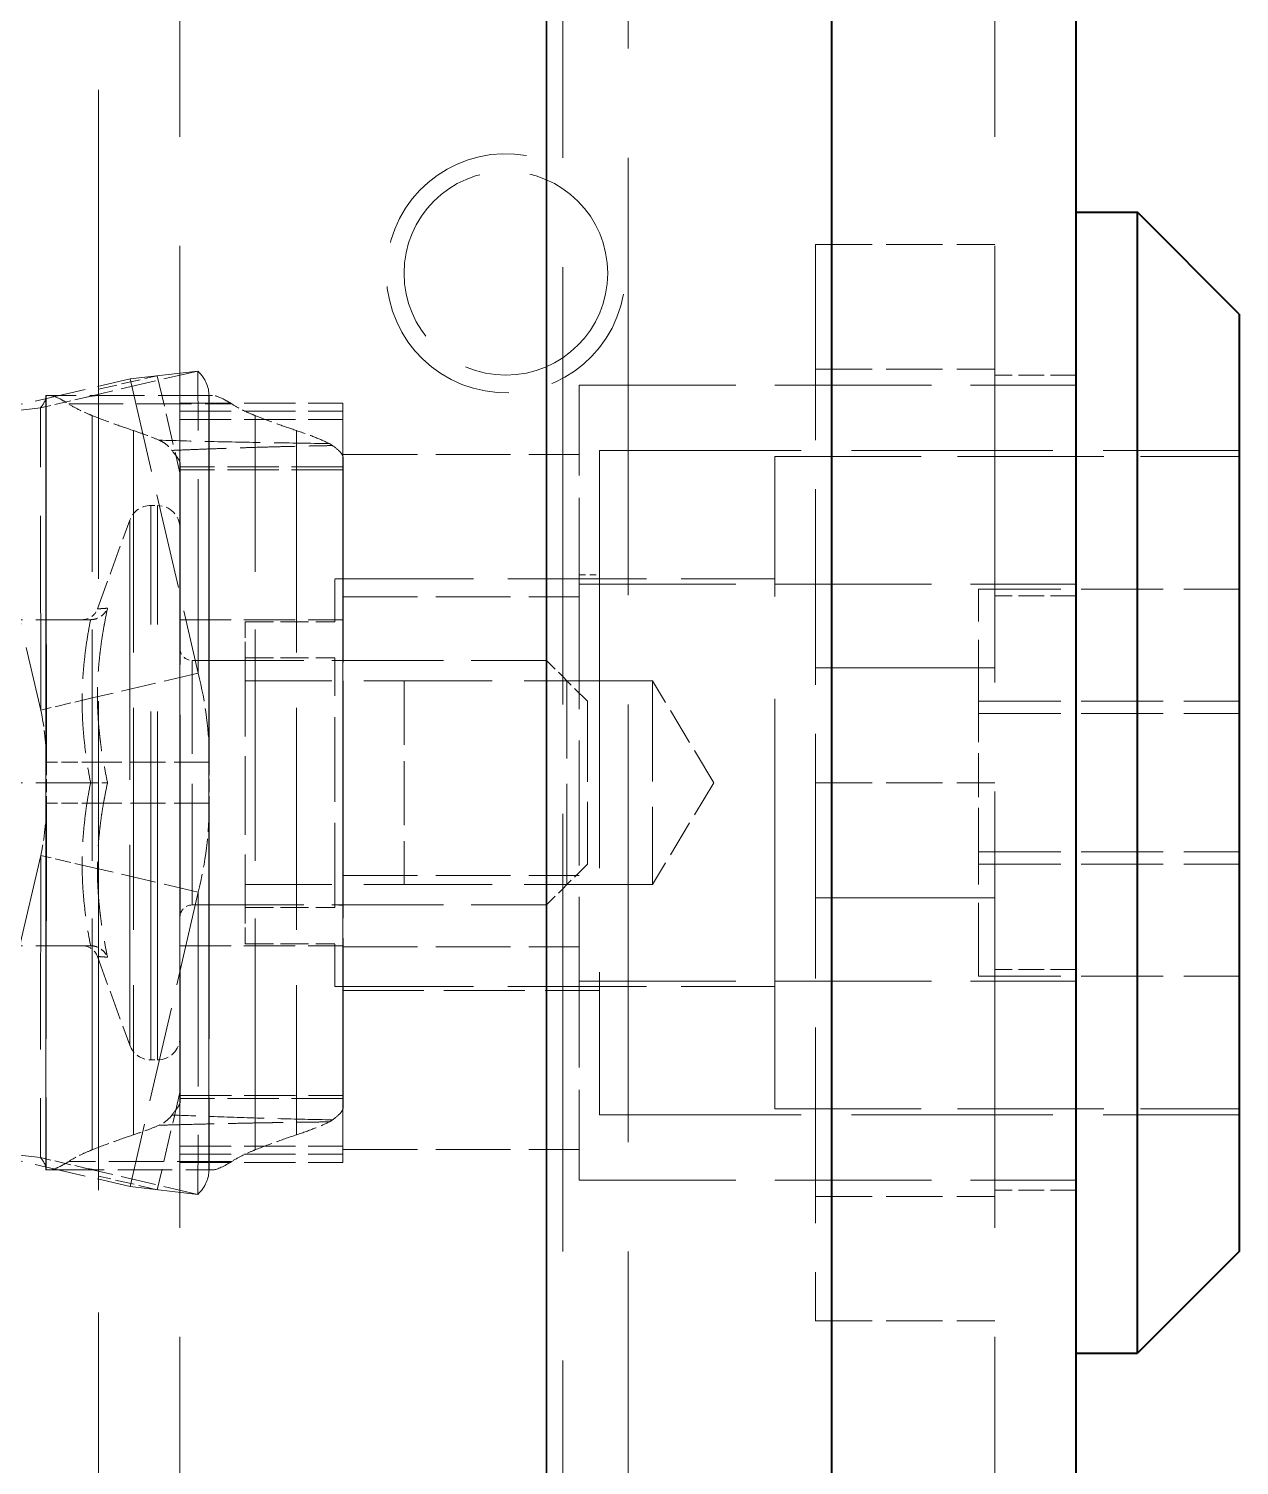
# Model space of a CAD drawing. Header units: millimetres. Extents: x 0 to 2970, y 0 to 2100.
# Drawn here: x 688.04 to 717.75, y 816.51 to 851.76 of the extents above; entities that cross this region are included whole.
import ezdxf

# ---------------------------------------------------------------- set-up
doc = ezdxf.new("R2010")
doc.units = ezdxf.units.MM
doc.header["$LTSCALE"] = 5
doc.linetypes.add('DASHED', pattern=[0.2067, 0.1654, -0.0413])
for name, color, linetype, lineweight in [('가려진 것(ISO)', 2, 'DASHED', 18), ('가려진 좁은 것(ISO)', 2, 'DASHED', 18), ('가시적인 것(ISO)', 3, 'Continuous', 40), ('가시적인 좁은 것(ISO)', 3, 'Continuous', 35)]:
    doc.layers.add(name, color=color, linetype=linetype, lineweight=lineweight)

msp = doc.modelspace()

# ---------------------------------------------------------------- linework, layer by layer
at = {"layer": '가려진 것(ISO)', "ltscale": 12.950765}
for p, q in [((691.751, 715.259), (691.751, 1411.259)), ((711.751, 715.259), (711.751, 1411.259))]:
    msp.add_line(p, q, dxfattribs=at)
at = {"layer": '가려진 것(ISO)', "ltscale": 12.981777}
for p, q in [((701.151, 741.259), (701.151, 1385.259)), ((702.751, 1385.259), (702.751, 741.259))]:
    msp.add_line(p, q, dxfattribs=at)
at = {"layer": '가려진 것(ISO)', "ltscale": 14.513788}
msp.add_line((689.751, 793.259), (689.751, 853.259), dxfattribs=at)
at = {"layer": '가려진 것(ISO)', "ltscale": 5.809225}
for p, q in [((707.351, 846.466), (707.351, 833.259)), ((707.351, 833.259), (707.351, 820.052))]:
    msp.add_line(p, q, dxfattribs=at)
at = {"layer": '가려진 것(ISO)', "ltscale": 1.676033}
for p, q in [((707.351, 846.466), (711.751, 846.466)), ((707.351, 843.409), (711.751, 843.409)), ((707.351, 833.259), (711.751, 833.259)), ((707.351, 823.109), (711.751, 823.109)), ((707.351, 820.052), (711.751, 820.052))]:
    msp.add_line(p, q, dxfattribs=at)
at = {"layer": '가려진 것(ISO)', "ltscale": 1.523657}
for p, q in [((686.663, 842.266), (690.527, 843.168)), ((691.75, 842.575), (695.75, 842.575)), ((691.749, 837.259), (695.749, 837.259)), ((691.749, 829.259), (695.749, 829.259)), ((686.663, 824.252), (690.527, 823.349)), ((691.75, 823.942), (695.75, 823.942))]:
    msp.add_line(p, q, dxfattribs=at)
at = {"layer": '가려진 것(ISO)', "ltscale": 1.03863}
for p, q in [((692.195, 843.36), (689.561, 842.745)), ((692.2, 835.944), (689.566, 835.329)), ((692.473, 833.759), (689.746, 833.759)), ((692.473, 832.759), (689.746, 832.759)), ((692.2, 830.573), (689.566, 831.189)), ((692.195, 823.157), (689.561, 823.772))]:
    msp.add_line(p, q, dxfattribs=at)
at = {"layer": '가려진 것(ISO)', "ltscale": 5.022239}
for p, q in [((692.195, 843.36), (690.527, 843.168)), ((688.331, 842.458), (686.663, 842.266)), ((688.331, 824.06), (686.663, 824.252)), ((692.195, 823.157), (690.527, 823.349))]:
    msp.add_line(p, q, dxfattribs=at)
at = {"layer": '가려진 것(ISO)', "ltscale": 2.824965}
for p, q in [((690.527, 843.168), (692.2, 835.944)), ((686.663, 842.266), (688.336, 835.042)), ((688.336, 831.476), (686.663, 824.252)), ((692.2, 830.573), (690.527, 823.349))]:
    msp.add_line(p, q, dxfattribs=at)
at = {"layer": '가려진 것(ISO)', "ltscale": 0.761779}
for p, q in [((713.751, 843.259), (711.751, 843.259)), ((713.751, 837.841), (711.751, 837.841)), ((713.751, 828.676), (711.751, 828.676)), ((713.751, 823.259), (711.751, 823.259))]:
    msp.add_line(p, q, dxfattribs=at)
at = {"layer": '가려진 것(ISO)', "ltscale": 4.64736}
for p, q in [((701.551, 843.009), (713.751, 843.009)), ((701.551, 838.132), (713.751, 838.132)), ((701.551, 828.386), (713.751, 828.386)), ((701.551, 823.509), (713.751, 823.509))]:
    msp.add_line(p, q, dxfattribs=at)
at = {"layer": '가려진 것(ISO)', "ltscale": 2.673137}
for p, q in [((701.551, 843.009), (701.551, 838.132)), ((701.551, 823.509), (701.551, 828.386))]:
    msp.add_line(p, q, dxfattribs=at)
at = {"layer": '가려진 것(ISO)', "ltscale": 0.484927}
for p, q in [((689.561, 842.745), (688.331, 842.458)), ((689.566, 835.329), (688.336, 835.042)), ((689.746, 833.759), (688.473, 833.759)), ((689.746, 832.759), (688.473, 832.759)), ((689.566, 831.189), (688.336, 831.476)), ((689.561, 823.772), (688.331, 824.06))]:
    msp.add_line(p, q, dxfattribs=at)
at = {"layer": '가려진 것(ISO)', "ltscale": 0.369809}
for p, q in [((688.552, 842.759), (688.458, 842.759)), ((688.458, 823.759), (688.552, 823.759))]:
    msp.add_line(p, q, dxfattribs=at)
at = {"layer": '가려진 것(ISO)', "ltscale": 7.237747}
for p, q in [((688.458, 823.759), (688.458, 842.759)), ((692.459, 823.759), (692.459, 842.759))]:
    msp.add_line(p, q, dxfattribs=at)
at = {"layer": '가려진 것(ISO)', "ltscale": 6.988936}
for p, q in [((688.466, 842.758), (688.473, 833.763)), ((692.466, 842.761), (692.473, 833.766)), ((688.473, 832.755), (688.466, 823.76)), ((692.473, 832.751), (692.466, 823.757))]:
    msp.add_line(p, q, dxfattribs=at)
at = {"layer": '가려진 것(ISO)', "ltscale": 1.619001}
for p, q in [((692.553, 842.759), (688.552, 842.759)), ((688.552, 823.759), (692.553, 823.759))]:
    msp.add_line(p, q, dxfattribs=at)
at = {"layer": '가려진 것(ISO)', "ltscale": 12.387025}
msp.add_line((702.051, 841.409), (702.051, 825.109), dxfattribs=at)
at = {"layer": '가려진 것(ISO)', "ltscale": 5.980648}
for p, q in [((702.051, 841.409), (717.751, 841.409)), ((702.051, 825.109), (717.751, 825.109))]:
    msp.add_line(p, q, dxfattribs=at)
at = {"layer": '가려진 것(ISO)', "ltscale": 5.971624}
msp.add_line((691.755, 841.097), (691.755, 825.421), dxfattribs=at)
at = {"layer": '가려진 것(ISO)', "ltscale": 11.660803}
msp.add_line((695.751, 841.309), (695.751, 824.259), dxfattribs=at)
at = {"layer": '가려진 것(ISO)', "ltscale": 2.209348}
for p, q in [((695.751, 841.309), (701.551, 841.309)), ((695.751, 837.821), (701.551, 837.821)), ((695.751, 830.979), (701.551, 830.979)), ((695.751, 829.235), (701.551, 829.235)), ((695.751, 824.259), (701.551, 824.259))]:
    msp.add_line(p, q, dxfattribs=at)
at = {"layer": '가려진 것(ISO)', "ltscale": 6.072567}
msp.add_line((695.756, 841.229), (695.756, 825.288), dxfattribs=at)
at = {"layer": '가려진 것(ISO)', "ltscale": 12.159042}
msp.add_line((706.351, 825.259), (706.351, 841.259), dxfattribs=at)
at = {"layer": '가려진 것(ISO)', "ltscale": 4.342608}
for p, q in [((706.351, 841.259), (717.751, 841.259)), ((706.351, 825.259), (717.751, 825.259))]:
    msp.add_line(p, q, dxfattribs=at)
at = {"layer": '가려진 것(ISO)', "ltscale": 0.062712}
for p, q in [((691.036, 840.059), (691.201, 840.059)), ((691.036, 826.459), (691.201, 826.459))]:
    msp.add_line(p, q, dxfattribs=at)
at = {"layer": '가려진 것(ISO)', "ltscale": 0.881584}
for p, q in [((689.727, 837.522), (690.519, 839.697)), ((689.727, 828.996), (690.519, 826.821))]:
    msp.add_line(p, q, dxfattribs=at)
at = {"layer": '가려진 것(ISO)', "ltscale": 1.256976}
for p, q in [((695.551, 837.209), (695.551, 838.259)), ((695.551, 828.259), (695.551, 829.309))]:
    msp.add_line(p, q, dxfattribs=at)
at = {"layer": '가려진 것(ISO)', "ltscale": 4.114045}
for p, q in [((695.551, 838.259), (706.351, 838.259)), ((695.551, 828.259), (706.351, 828.259))]:
    msp.add_line(p, q, dxfattribs=at)
at = {"layer": '가려진 것(ISO)', "ltscale": 0.19037}
msp.add_line((701.551, 838.359), (702.051, 838.359), dxfattribs=at)
at = {"layer": '가려진 것(ISO)', "ltscale": 3.712642}
msp.add_line((701.551, 838.132), (701.551, 828.386), dxfattribs=at)
at = {"layer": '가려진 것(ISO)', "ltscale": 2.179911}
for p, q in [((711.351, 834.959), (711.351, 838.009)), ((711.351, 828.509), (711.351, 831.559))]:
    msp.add_line(p, q, dxfattribs=at)
at = {"layer": '가려진 것(ISO)', "ltscale": 2.437912}
for p, q in [((711.351, 838.009), (717.751, 838.009)), ((711.351, 835.259), (717.751, 835.259)), ((711.351, 834.959), (717.751, 834.959)), ((711.351, 831.559), (717.751, 831.559)), ((711.351, 831.259), (717.751, 831.259)), ((711.351, 828.509), (717.751, 828.509))]:
    msp.add_line(p, q, dxfattribs=at)
at = {"layer": '가려진 것(ISO)', "ltscale": 1.619049}
msp.add_line((689.558, 837.259), (685.308, 837.259), dxfattribs=at)
at = {"layer": '가려진 것(ISO)', "ltscale": 3.047415}
for p, q in [((691.749, 829.259), (691.749, 837.259)), ((691.752, 837.259), (691.752, 829.259)), ((695.749, 837.259), (695.752, 837.259)), ((695.749, 829.259), (695.749, 837.259)), ((695.752, 837.259), (695.752, 829.259)), ((695.752, 829.259), (695.749, 829.259))]:
    msp.add_line(p, q, dxfattribs=at)
at = {"layer": '가려진 것(ISO)', "ltscale": 0.837967}
for p, q in [((693.351, 837.209), (695.551, 837.209)), ((693.351, 836.324), (695.551, 836.324)), ((693.351, 830.193), (695.551, 830.193)), ((693.351, 829.309), (695.551, 829.309))]:
    msp.add_line(p, q, dxfattribs=at)
at = {"layer": '가려진 것(ISO)', "ltscale": 0.477639}
for p, q in [((693.351, 837.209), (693.351, 836.324)), ((693.351, 829.309), (693.351, 830.193))]:
    msp.add_line(p, q, dxfattribs=at)
at = {"layer": '가려진 것(ISO)', "ltscale": 3.314072}
for p, q in [((692.051, 836.259), (700.751, 836.259)), ((692.051, 830.259), (700.751, 830.259))]:
    msp.add_line(p, q, dxfattribs=at)
at = {"layer": '가려진 것(ISO)', "ltscale": 2.335465}
msp.add_line((693.351, 836.324), (693.351, 830.193), dxfattribs=at)
at = {"layer": '가려진 것(ISO)', "ltscale": 2.514051}
msp.add_line((695.551, 830.193), (695.551, 836.324), dxfattribs=at)
at = {"layer": '가려진 것(ISO)', "ltscale": 0.53863}
for p, q in [((701.751, 835.259), (700.751, 836.259)), ((701.751, 831.259), (700.751, 830.259))]:
    msp.add_line(p, q, dxfattribs=at)
at = {"layer": '가려진 것(ISO)', "ltscale": 3.809293}
for p, q in [((703.351, 835.759), (693.351, 835.759)), ((703.351, 830.759), (693.351, 830.759))]:
    msp.add_line(p, q, dxfattribs=at)
at = {"layer": '가려진 것(ISO)', "ltscale": 1.904597}
for p, q in [((695.753, 835.759), (695.753, 830.759)), ((695.756, 835.759), (695.756, 830.759)), ((697.251, 835.759), (697.251, 830.759))]:
    msp.add_line(p, q, dxfattribs=at)
at = {"layer": '가려진 것(ISO)', "ltscale": 2.991791}
msp.add_line((703.351, 835.759), (703.351, 830.759), dxfattribs=at)
at = {"layer": '가려진 것(ISO)', "ltscale": 1.110941}
for q in [(703.351, 835.759), (703.351, 830.759)]:
    msp.add_line((704.853, 833.259), q, dxfattribs=at)
at = {"layer": '가려진 것(ISO)', "ltscale": 2.393412}
msp.add_line((701.751, 835.259), (701.751, 831.259), dxfattribs=at)
at = {"layer": '가려진 것(ISO)', "ltscale": 1.305045}
msp.add_line((711.351, 831.559), (711.351, 834.959), dxfattribs=at)
at = {"layer": '가려진 것(ISO)', "ltscale": 0.380839}
for p, q in [((688.473, 833.759), (688.473, 832.759)), ((692.473, 833.759), (692.473, 832.759))]:
    msp.add_line(p, q, dxfattribs=at)
at = {"layer": '가려진 것(ISO)', "ltscale": 1.619019}
msp.add_line((689.558, 833.259), (685.308, 833.259), dxfattribs=at)
at = {"layer": '가려진 것(ISO)', "ltscale": 1.619052}
msp.add_line((689.558, 829.259), (685.308, 829.259), dxfattribs=at)
at = {"layer": '가려진 것(ISO)', "ltscale": 2.399818}
msp.add_line((695.751, 828.159), (702.051, 828.159), dxfattribs=at)
at = {"layer": '가려진 것(ISO)', "ltscale": 5.983681}
msp.add_circle((699.751, 845.759), 2.5, dxfattribs=at)
at = {"layer": '가려진 것(ISO)', "ltscale": 5.265029}
msp.add_arc((699.751, 845.759), 2.933, 80, 350, dxfattribs=at)
at = {"layer": '가려진 것(ISO)', "ltscale": 0.255873}
for centre, start, end in [((691.036, 839.509), 90, 160), ((691.036, 827.009), 200, 270)]:
    msp.add_arc(centre, 0.55, start, end, dxfattribs=at)
at = {"layer": '가려진 것(ISO)', "ltscale": 0.329008}
for centre, start, end in [((691.201, 839.509), 0, 90), ((691.201, 827.009), 270, 0)]:
    msp.add_arc(centre, 0.55, start, end, dxfattribs=at)
at = {"layer": '가려진 것(ISO)', "ltscale": 0.186062}
for centre, start, end in [((689.351, 837.659), 270, 340), ((689.351, 828.859), 20, 90)]:
    msp.add_arc(centre, 0.4, start, end, dxfattribs=at)
at = {"layer": '가려진 것(ISO)', "ltscale": 0.179413}
for centre, start, end in [((692.051, 836.559), 180, 270), ((692.051, 829.959), 90, 180)]:
    msp.add_arc(centre, 0.3, start, end, dxfattribs=at)
at = {"layer": '가려진 것(ISO)', "ltscale": 1.314632}
for centre, major_axis, start_param, end_param in [((691.75, 837.575), (0, 5), 5.879393, 6.569651), ((695.75, 837.575), (0, 5), 5.879393, 6.569651), ((691.75, 828.942), (0, -5), 5.99672, 6.686978), ((695.75, 828.942), (0, -5), 5.99672, 6.686978)]:
    msp.add_ellipse(centre, major_axis=major_axis, ratio=0.000425, start_param=start_param, end_param=end_param, dxfattribs=at)
at = {"layer": '가려진 것(ISO)', "ltscale": 11.805653}
for centre, major_axis, start_param, end_param in [((691.751, 833.259), (0, -9.5), 3.428058, 5.99672), ((695.751, 833.259), (0, 9.5), 0.286466, 2.855127)]:
    msp.add_ellipse(centre, major_axis=major_axis, ratio=0.000425, start_param=start_param, end_param=end_param, dxfattribs=at)
at = {"layer": '가려진 것(ISO)', "ltscale": 1.892658}
for centre, major_axis, start_param, end_param in [((691.754, 855.967), (0, -15), 5.879393, 6.210637), ((695.754, 855.967), (0, -15), 5.879393, 6.210637), ((691.754, 810.551), (0, 15), 0.072548, 0.403792), ((695.754, 810.551), (0, 15), 0.072548, 0.403792)]:
    msp.add_ellipse(centre, major_axis=major_axis, ratio=0.000425, start_param=start_param, end_param=end_param, dxfattribs=at)
at = {"layer": '가려진 것(ISO)', "ltscale": 1.228978}
for points in [[(692.466, 842.759), (692.466, 842.966), (692.375, 843.174), (692.195, 843.36)], [(692.466, 823.759), (692.466, 823.551), (692.375, 823.344), (692.195, 823.157)]]:
    msp.add_open_spline(points, degree=3, dxfattribs=at)
at = {"layer": '가려진 것(ISO)', "ltscale": 1.016379}
for points in [[(688.466, 842.759), (688.466, 842.662), (688.421, 842.565), (688.331, 842.458)], [(688.466, 823.759), (688.466, 823.856), (688.421, 823.953), (688.331, 824.06)]]:
    msp.add_open_spline(points, degree=3, dxfattribs=at)
at = {"layer": '가려진 것(ISO)', "ltscale": 0.550541}
for points, knots in [([(688.552, 842.759), (688.616, 842.757), (688.711, 842.727), (688.891, 842.633), (688.954, 842.595), (689.022, 842.553)], [-3.8491061, -3.8491061, -3.8491061, -3.8491061, -3.7550602, -3.7550602, -3.711436, -3.711436, -3.711436, -3.711436]), ([(689.022, 823.965), (688.954, 823.922), (688.891, 823.885), (688.711, 823.791), (688.616, 823.76), (688.552, 823.759)], [-2.3923171, -2.3923171, -2.3923171, -2.3923171, -2.3486929, -2.3486929, -2.2546469, -2.2546469, -2.2546469, -2.2546469])]:
    msp.add_open_spline(points, degree=3, knots=knots, dxfattribs=at)
at = {"layer": '가려진 것(ISO)', "ltscale": 0.414511}
for points, knots in [([(689.022, 842.553), (689.105, 842.5), (689.196, 842.449), (689.293, 842.401), (689.37, 842.363), (689.452, 842.327), (689.537, 842.292), (689.558, 842.283), (689.579, 842.275), (689.6, 842.266)], [0, 0, 0, 0, 0.5, 0.5, 0.5, 0.901094, 0.901094, 0.901094, 1, 1, 1, 1]), ([(689.6, 824.251), (689.579, 824.243), (689.558, 824.235), (689.537, 824.226), (689.452, 824.191), (689.37, 824.154), (689.292, 824.116), (689.196, 824.068), (689.105, 824.018), (689.022, 823.965)], [0, 0, 0, 0, 0.09883, 0.09883, 0.09883, 0.5, 0.5, 0.5, 1, 1, 1, 1])]:
    msp.add_open_spline(points, degree=3, knots=knots, dxfattribs=at)
at = {"layer": '가려진 것(ISO)', "ltscale": 1.072562}
for points, knots in [([(689.739, 842.759), (689.739, 842.759), (689.739, 842.759), (689.739, 842.759), (689.616, 842.758), (689.388, 842.705)], [0, 0, 0, 0, 0.0012374, 0.0012374, 0.2808237, 0.2808237, 0.2808237, 0.2808237]), ([(689.388, 823.813), (689.616, 823.76), (689.69, 823.759), (689.739, 823.759), (689.739, 823.759), (689.739, 823.759)], [0, 0, 0, 0, 0.2795864, 0.2795864, 0.2808237, 0.2808237, 0.2808237, 0.2808237])]:
    msp.add_open_spline(points, degree=3, knots=knots, dxfattribs=at)
at = {"layer": '가려진 것(ISO)', "ltscale": 0.550558}
msp.add_open_spline([(693.023, 842.553), (692.955, 842.595), (692.892, 842.633), (692.711, 842.727), (692.617, 842.757), (692.553, 842.759)], degree=3, knots=[3.7114921, 3.7114921, 3.7114921, 3.7114921, 3.7551182, 3.7551182, 3.8491666, 3.8491666, 3.8491666, 3.8491666], dxfattribs=at)
at = {"layer": '가려진 것(ISO)', "ltscale": 0.414449}
for points, knots in [([(693.601, 842.266), (693.58, 842.274), (693.559, 842.283), (693.538, 842.291), (693.453, 842.326), (693.371, 842.363), (693.293, 842.402), (693.196, 842.449), (693.106, 842.5), (693.023, 842.553)], [0, 0, 0, 0, 0.097491, 0.097491, 0.097491, 0.5, 0.5, 0.5, 1, 1, 1, 1]), ([(693.023, 823.965), (693.106, 824.018), (693.196, 824.068), (693.293, 824.116), (693.371, 824.155), (693.453, 824.191), (693.538, 824.226), (693.559, 824.235), (693.58, 824.243), (693.601, 824.251)], [0, 0, 0, 0, 0.5, 0.5, 0.5, 0.902506, 0.902506, 0.902506, 1, 1, 1, 1])]:
    msp.add_open_spline(points, degree=3, knots=knots, dxfattribs=at)
at = {"layer": '가려진 것(ISO)', "ltscale": 0.622728}
for points, knots in [([(690.613, 841.898), (690.444, 841.955), (690.274, 842.013), (689.937, 842.136), (689.768, 842.2), (689.6, 842.266)], [-0.1634886, -0.1634886, -0.1634886, -0.1634886, -0.0817448, -0.0817448, -0.000001, -0.000001, -0.000001, -0.000001]), ([(694.614, 841.898), (694.444, 841.955), (694.275, 842.013), (693.937, 842.136), (693.769, 842.2), (693.601, 842.266)], [-0.1634883, -0.1634883, -0.1634883, -0.1634883, -0.0817446, -0.0817446, -0.000001, -0.000001, -0.000001, -0.000001]), ([(690.613, 824.619), (690.444, 824.563), (690.274, 824.504), (689.937, 824.382), (689.768, 824.318), (689.6, 824.251)], [-0.1634886, -0.1634886, -0.1634886, -0.1634886, -0.0817448, -0.0817448, -0.000001, -0.000001, -0.000001, -0.000001]), ([(694.614, 824.619), (694.444, 824.563), (694.275, 824.504), (693.937, 824.382), (693.769, 824.318), (693.601, 824.251)], [-0.1634883, -0.1634883, -0.1634883, -0.1634883, -0.0817446, -0.0817446, -0.000001, -0.000001, -0.000001, -0.000001])]:
    msp.add_open_spline(points, degree=3, knots=knots, dxfattribs=at)
at = {"layer": '가려진 것(ISO)', "ltscale": 0.44815}
msp.add_open_spline([(690.613, 841.898), (690.732, 841.859), (690.844, 841.819), (690.949, 841.78), (691.053, 841.741), (691.15, 841.702), (691.238, 841.664)], degree=3, knots=[0, 0, 0, 0, 0.5, 0.5, 0.5, 1, 1, 1, 1], dxfattribs=at)
at = {"layer": '가려진 것(ISO)', "ltscale": 0.619866}
for points, knots in [([(695.417, 841.581), (695.319, 841.63), (695.201, 841.682), (694.931, 841.789), (694.781, 841.843), (694.614, 841.898)], [0.000001, 0.000001, 0.000001, 0.000001, 0.0824526, 0.0824526, 0.1628228, 0.1628228, 0.1628228, 0.1628228]), ([(694.614, 824.619), (694.781, 824.675), (694.931, 824.729), (695.201, 824.836), (695.319, 824.887), (695.417, 824.937)], [-0.1628228, -0.1628228, -0.1628228, -0.1628228, -0.0824639, -0.0824639, -0.000001, -0.000001, -0.000001, -0.000001])]:
    msp.add_open_spline(points, degree=3, knots=knots, dxfattribs=at)
at = {"layer": '가려진 것(ISO)', "ltscale": 0.348369}
for points in [[(691.238, 841.664), (691.304, 841.635), (691.364, 841.6), (691.417, 841.558), (691.47, 841.517), (691.516, 841.468), (691.556, 841.412)], [(691.556, 825.105), (691.516, 825.05), (691.47, 825.001), (691.417, 824.959), (691.364, 824.918), (691.304, 824.882), (691.238, 824.854)]]:
    msp.add_open_spline(points, degree=3, knots=[0, 0, 0, 0, 0.5, 0.5, 0.5, 1, 1, 1, 1], dxfattribs=at)
at = {"layer": '가려진 것(ISO)', "ltscale": 0.554343}
for points, knots in [([(691.556, 841.412), (691.609, 841.339), (691.659, 841.279), (691.735, 841.174), (691.755, 841.132), (691.755, 841.097)], [-0.1525717, -0.1525717, -0.1525717, -0.1525717, -0.0785768, -0.0785768, -0.000001, -0.000001, -0.000001, -0.000001]), ([(691.755, 825.421), (691.755, 825.386), (691.735, 825.345), (691.661, 825.24), (691.61, 825.18), (691.556, 825.105)], [0.000001, 0.000001, 0.000001, 0.000001, 0.0776517, 0.0776517, 0.1527465, 0.1527465, 0.1527465, 0.1527465])]:
    msp.add_open_spline(points, degree=3, knots=knots, dxfattribs=at)
at = {"layer": '가려진 것(ISO)', "ltscale": 0.093699}
for points, knots in [([(695.499, 841.531), (695.486, 841.54), (695.473, 841.549), (695.446, 841.566), (695.432, 841.574), (695.417, 841.581)], [0.000001, 0.000001, 0.000001, 0.000001, 0.01231331, 0.01231331, 0.02462565, 0.02462565, 0.02462565, 0.02462565]), ([(695.417, 824.937), (695.432, 824.944), (695.446, 824.952), (695.473, 824.969), (695.486, 824.977), (695.499, 824.987)], [0.000001, 0.000001, 0.000001, 0.000001, 0.01231333, 0.01231333, 0.02462564, 0.02462564, 0.02462564, 0.02462564])]:
    msp.add_open_spline(points, degree=3, knots=knots, dxfattribs=at)
at = {"layer": '가려진 것(ISO)', "ltscale": 0.624723}
for points, knots in [([(695.756, 841.229), (695.756, 841.269), (695.734, 841.314), (695.648, 841.414), (695.583, 841.469), (695.499, 841.531)], [0.0000886, 0.0000886, 0.0000886, 0.0000886, 0.0820562, 0.0820562, 0.1642332, 0.1642332, 0.1642332, 0.1642332]), ([(695.499, 824.987), (695.583, 825.049), (695.648, 825.104), (695.734, 825.204), (695.756, 825.248), (695.756, 825.288)], [-0.1642332, -0.1642332, -0.1642332, -0.1642332, -0.0820917, -0.0820917, -0.0000886, -0.0000886, -0.0000886, -0.0000886])]:
    msp.add_open_spline(points, degree=3, knots=knots, dxfattribs=at)
at = {"layer": '가려진 것(ISO)', "ltscale": 1.724178}
for points in [[(691.753, 841.006), (691.753, 840.959), (691.754, 840.939), (691.754, 840.935), (691.754, 840.931), (691.754, 840.945), (691.755, 840.99), (691.755, 841.016), (691.755, 841.052), (691.755, 841.097)], [(691.753, 825.511), (691.753, 825.558), (691.754, 825.579), (691.754, 825.583), (691.754, 825.586), (691.754, 825.573), (691.755, 825.528), (691.755, 825.502), (691.755, 825.465), (691.755, 825.421)]]:
    msp.add_open_spline(points, degree=3, knots=[0, 0, 0, 0, 0.38902, 0.38902, 0.38902, 0.778039, 0.778039, 0.778039, 1, 1, 1, 1], dxfattribs=at)
at = {"layer": '가려진 것(ISO)', "ltscale": 2.274306}
for points in [[(695.753, 841.006), (695.754, 840.934), (695.754, 840.917), (695.755, 840.991), (695.755, 841.083), (695.756, 841.229)], [(695.753, 825.511), (695.754, 825.583), (695.754, 825.601), (695.755, 825.526), (695.755, 825.435), (695.756, 825.288)]]:
    msp.add_open_spline(points, degree=3, knots=[-0.5972877, -0.5972877, -0.5972877, -0.5972877, -0.2986556, -0.2986556, -0.0000886, -0.0000886, -0.0000886, -0.0000886], dxfattribs=at)
at = {"layer": '가려진 것(ISO)', "ltscale": 1.524581}
for points in [[(695.754, 840.935), (694.42, 840.935), (693.087, 840.935), (691.754, 840.934)], [(691.754, 825.583), (693.087, 825.583), (694.42, 825.583), (695.754, 825.583)]]:
    msp.add_open_spline(points, degree=3, dxfattribs=at)
at = {"layer": '가려진 것(ISO)', "ltscale": 0.214018}
msp.add_open_spline([(689.558, 837.259), (689.599, 837.259), (689.639, 837.265), (689.72, 837.288), (689.759, 837.306), (689.837, 837.355), (689.873, 837.387), (689.933, 837.458), (689.957, 837.497), (689.974, 837.539), (689.975, 837.539), (689.975, 837.54)], degree=3, knots=[0.00000725, 0.00000725, 0.00000725, 0.00000725, 0.01218299, 0.01218299, 0.02554104, 0.02554104, 0.04085924, 0.04085924, 0.05584012, 0.05584012, 0.05615141, 0.05615141, 0.05615141, 0.05615141], dxfattribs=at)
at = {"layer": '가려진 것(ISO)', "ltscale": 0.850808}
for points in [[(692.2, 835.944), (692.381, 835.23), (692.473, 834.494), (692.473, 833.759)], [(692.473, 832.759), (692.473, 832.023), (692.381, 831.288), (692.2, 830.573)]]:
    msp.add_open_spline(points, degree=3, dxfattribs=at)
at = {"layer": '가려진 것(ISO)', "ltscale": 0.496531}
for points in [[(688.336, 835.042), (688.427, 834.621), (688.473, 834.19), (688.473, 833.759)], [(688.473, 832.759), (688.473, 832.328), (688.427, 831.897), (688.336, 831.476)]]:
    msp.add_open_spline(points, degree=3, dxfattribs=at)
at = {"layer": '가려진 것(ISO)', "ltscale": 0.214051}
msp.add_open_spline([(689.558, 833.259), (689.599, 833.259), (689.639, 833.259), (689.72, 833.259), (689.759, 833.259), (689.837, 833.259), (689.873, 833.259), (689.933, 833.259), (689.956, 833.259), (689.974, 833.259), (689.975, 833.259), (689.975, 833.259)], degree=3, knots=[-0.05605573, -0.05605573, -0.05605573, -0.05605573, -0.04384659, -0.04384659, -0.03041524, -0.03041524, -0.01504672, -0.01504672, 0, 0, 0.00031474, 0.00031474, 0.00031474, 0.00031474], dxfattribs=at)
at = {"layer": '가려진 것(ISO)', "ltscale": 0.214015}
msp.add_open_spline([(689.558, 829.259), (689.599, 829.259), (689.639, 829.253), (689.72, 829.229), (689.759, 829.211), (689.837, 829.162), (689.873, 829.13), (689.933, 829.059), (689.957, 829.021), (689.974, 828.979), (689.975, 828.978), (689.975, 828.977)], degree=3, knots=[-0.05604637, -0.05604637, -0.05604637, -0.05604637, -0.04382656, -0.04382656, -0.03041599, -0.03041599, -0.01503869, -0.01503869, 0, 0, 0.00031249, 0.00031249, 0.00031249, 0.00031249], dxfattribs=at)
at = {"layer": '가려진 것(ISO)', "ltscale": 0.448149}
msp.add_open_spline([(691.238, 824.854), (691.15, 824.815), (691.054, 824.777), (690.949, 824.737), (690.844, 824.698), (690.732, 824.659), (690.613, 824.619)], degree=3, knots=[0, 0, 0, 0, 0.5, 0.5, 0.5, 1, 1, 1, 1], dxfattribs=at)
at = {"layer": '가려진 것(ISO)', "ltscale": 0.550491}
msp.add_open_spline([(692.553, 823.759), (692.645, 823.76), (692.803, 823.828), (693.006, 823.955), (693.014, 823.96), (693.023, 823.965)], degree=3, knots=[-2.3267533, -2.3267533, -2.3267533, -2.3267533, -2.192333, -2.192333, -2.186742, -2.186742, -2.186742, -2.186742], dxfattribs=at)
at = {"layer": '가려진 좁은 것(ISO)', "ltscale": 0.564405}
for p, q in [((689.751, 842.911), (691.194, 843.245)), ((691.194, 823.273), (689.751, 823.607))]:
    msp.add_line(p, q, dxfattribs=at)
at = {"layer": '가려진 좁은 것(ISO)', "ltscale": 0.931836}
for p, q in [((691.194, 843.245), (691.751, 840.863)), ((691.751, 825.655), (691.194, 823.273))]:
    msp.add_line(p, q, dxfattribs=at)
at = {"layer": '가려진 좁은 것(ISO)', "ltscale": 5.762268}
for p, q in [((692.2, 835.944), (692.195, 843.36)), ((688.336, 835.042), (688.331, 842.458)), ((688.336, 831.476), (688.331, 824.06)), ((692.2, 830.573), (692.195, 823.157))]:
    msp.add_line(p, q, dxfattribs=at)
at = {"layer": '가려진 좁은 것(ISO)', "ltscale": 7.237747}
for p, q in [((688.458, 823.759), (688.458, 842.759)), ((688.463, 842.759), (688.463, 823.759)), ((688.463, 823.759), (688.463, 842.759)), ((692.459, 823.759), (692.459, 842.759)), ((692.463, 823.759), (692.463, 842.759)), ((692.463, 842.759), (692.463, 823.759))]:
    msp.add_line(p, q, dxfattribs=at)
at = {"layer": '가려진 좁은 것(ISO)', "ltscale": 6.993016}
for p, q in [((688.473, 833.759), (688.466, 842.759)), ((692.473, 833.759), (692.466, 842.759)), ((688.473, 832.759), (688.466, 823.759)), ((692.473, 832.759), (692.466, 823.759))]:
    msp.add_line(p, q, dxfattribs=at)
at = {"layer": '가려진 좁은 것(ISO)', "ltscale": 1.619016}
for p, q in [((689.022, 842.553), (693.023, 842.553)), ((693.023, 823.965), (689.022, 823.965))]:
    msp.add_line(p, q, dxfattribs=at)
at = {"layer": '가려진 좁은 것(ISO)', "ltscale": 6.862404}
msp.add_line((689.6, 824.251), (689.6, 842.266), dxfattribs=at)
at = {"layer": '가려진 좁은 것(ISO)', "ltscale": 1.523657}
for p, q in [((691.75, 842.372), (695.75, 842.372)), ((691.751, 842.173), (695.751, 842.173)), ((695.753, 841.006), (691.753, 841.006)), ((695.753, 825.511), (691.753, 825.511)), ((691.75, 824.146), (695.75, 824.146)), ((691.751, 824.344), (695.751, 824.344))]:
    msp.add_line(p, q, dxfattribs=at)
at = {"layer": '가려진 좁은 것(ISO)', "ltscale": 6.862402}
msp.add_line((693.601, 824.251), (693.601, 842.266), dxfattribs=at)
at = {"layer": '가려진 좁은 것(ISO)', "ltscale": 6.582138}
msp.add_line((690.613, 841.898), (690.613, 824.619), dxfattribs=at)
at = {"layer": '가려진 좁은 것(ISO)', "ltscale": 6.582139}
msp.add_line((694.614, 841.898), (694.614, 824.619), dxfattribs=at)
at = {"layer": '가려진 좁은 것(ISO)', "ltscale": 5.971402}
msp.add_line((691.755, 841.097), (691.755, 825.421), dxfattribs=at)
at = {"layer": '가려진 좁은 것(ISO)', "ltscale": 6.072327}
msp.add_line((695.756, 841.229), (695.756, 825.288), dxfattribs=at)
at = {"layer": '가려진 좁은 것(ISO)', "ltscale": 10.335186}
for p, q in [((691.036, 826.459), (691.036, 840.059)), ((691.201, 826.459), (691.201, 840.059))]:
    msp.add_line(p, q, dxfattribs=at)
at = {"layer": '가려진 좁은 것(ISO)', "ltscale": 7.704749}
msp.add_line((690.519, 839.697), (690.519, 826.821), dxfattribs=at)
at = {"layer": '가려진 좁은 것(ISO)', "ltscale": 3.590168}
msp.add_line((692.051, 830.259), (692.051, 836.259), dxfattribs=at)
at = {"layer": '가려진 좁은 것(ISO)', "ltscale": 0.076736}
for p, q in [((695.551, 836.261), (695.752, 836.261)), ((695.752, 830.257), (695.551, 830.257))]:
    msp.add_line(p, q, dxfattribs=at)
at = {"layer": '가려진 좁은 것(ISO)', "ltscale": 0.075439}
for p, q in [((695.749, 836.257), (695.551, 836.257)), ((695.551, 830.261), (695.749, 830.261))]:
    msp.add_line(p, q, dxfattribs=at)
at = {"layer": '가려진 좁은 것(ISO)', "ltscale": 2.991791}
msp.add_line((701.251, 830.759), (701.251, 835.759), dxfattribs=at)
at = {"layer": '가려진 좁은 것(ISO)', "ltscale": 1.676033}
for p, q in [((711.751, 836.08), (707.351, 836.08)), ((707.351, 836.08), (711.751, 836.08)), ((707.351, 830.437), (711.751, 830.437)), ((711.751, 830.437), (707.351, 830.437))]:
    msp.add_line(p, q, dxfattribs=at)
at = {"layer": '가려진 좁은 것(ISO)', "ltscale": 1.485563}
msp.add_line((695.753, 830.979), (695.754, 829.235), dxfattribs=at)
at = {"layer": '가려진 좁은 것(ISO)', "ltscale": 0.000548196}
msp.add_line((695.751, 830.093), (695.752, 830.093), dxfattribs=at)
at = {"layer": '가려진 좁은 것(ISO)', "ltscale": 2.451249}
for start_param, end_param in [(2.498092, 3.785094), (5.639684, 6.926686)]:
    msp.add_ellipse((695.751, 833.259), major_axis=(0, -5), ratio=0.000425, start_param=start_param, end_param=end_param, dxfattribs=at)
at = {"layer": '가려진 좁은 것(ISO)', "ltscale": 2.449087}
msp.add_ellipse((695.751, 833.259), major_axis=(0, -5), ratio=0.000425, start_param=4.069455, end_param=5.355323, dxfattribs=at)
at = {"layer": '가려진 좁은 것(ISO)', "ltscale": 2.453409}
msp.add_ellipse((695.751, 833.259), major_axis=(0, -5), ratio=0.000425, start_param=0.926728, end_param=2.214865, dxfattribs=at)
at = {"layer": '가려진 좁은 것(ISO)', "ltscale": 0.4006}
msp.add_ellipse((695.751, 833.259), major_axis=(0, 5.1), ratio=0.000425, start_param=4.042644, end_param=4.248894, dxfattribs=at)
at = {"layer": '가려진 좁은 것(ISO)', "ltscale": 1.300354}
msp.add_ellipse((695.751, 833.259), major_axis=(0, 5.1), ratio=0.000425, start_param=3.141426, end_param=3.8108, dxfattribs=at)
at = {"layer": '가려진 좁은 것(ISO)', "ltscale": 2.169474}
msp.add_ellipse((695.751, 833.259), major_axis=(0, -9), ratio=0.000425, start_param=0.474487, end_param=1.107301, dxfattribs=at)
at = {"layer": '가려진 좁은 것(ISO)', "ltscale": 0.447089}
msp.add_ellipse((695.751, 833.259), major_axis=(0, -9), ratio=0.000425, start_param=6.283091, end_param=6.413525, dxfattribs=at)
at = {"layer": '가려진 좁은 것(ISO)', "ltscale": 1.640386}
msp.add_open_spline([(695.417, 841.581), (694.934, 841.587), (694.457, 841.593), (693.987, 841.601), (693.517, 841.609), (693.053, 841.618), (692.595, 841.628), (692.137, 841.639), (691.685, 841.651), (691.238, 841.664)], degree=3, knots=[0, 0, 0, 0, 0.333333, 0.333333, 0.333333, 0.666667, 0.666667, 0.666667, 1, 1, 1, 1], dxfattribs=at)
at = {"layer": '가려진 좁은 것(ISO)', "ltscale": 1.624578}
msp.add_open_spline([(691.556, 841.412), (691.623, 841.415), (691.69, 841.418), (691.758, 841.42), (691.914, 841.427), (692.071, 841.433), (692.228, 841.439), (692.383, 841.445), (692.539, 841.451), (692.696, 841.456), (692.741, 841.458), (692.786, 841.459), (692.832, 841.461), (692.941, 841.465), (693.051, 841.469), (693.162, 841.472), (693.31, 841.477), (693.459, 841.482), (693.61, 841.487), (693.743, 841.491), (693.877, 841.495), (694.012, 841.498), (694.056, 841.499), (694.099, 841.501), (694.142, 841.502), (694.216, 841.504), (694.291, 841.506), (694.366, 841.507), (694.469, 841.51), (694.573, 841.512), (694.678, 841.515), (694.771, 841.517), (694.863, 841.519), (694.957, 841.521), (695.04, 841.522), (695.123, 841.524), (695.207, 841.526), (695.281, 841.527), (695.356, 841.528), (695.431, 841.53), (695.454, 841.53), (695.476, 841.531), (695.499, 841.531)], degree=3, knots=[0, 0, 0, 0, 0.053286, 0.053286, 0.053286, 0.176614, 0.176614, 0.176614, 0.298337, 0.298337, 0.298337, 0.333333, 0.333333, 0.333333, 0.418282, 0.418282, 0.418282, 0.53248, 0.53248, 0.53248, 0.634159, 0.634159, 0.634159, 0.666667, 0.666667, 0.666667, 0.722342, 0.722342, 0.722342, 0.79965, 0.79965, 0.79965, 0.868113, 0.868113, 0.868113, 0.929106, 0.929106, 0.929106, 0.983675, 0.983675, 0.983675, 1, 1, 1, 1], dxfattribs=at)
at = {"layer": '가려진 좁은 것(ISO)', "ltscale": 7.529697}
msp.add_open_spline([(691.751, 827.009), (691.751, 827.009), (691.751, 827.009), (691.751, 827.009), (691.751, 827.009), (691.751, 827.009), (691.751, 827.008), (691.751, 827.008), (691.751, 827.008), (691.751, 827.008), (691.751, 827.008), (691.751, 827.007), (691.751, 827.007), (691.751, 827.007), (691.751, 827.006), (691.751, 827.006), (691.751, 827.005), (691.751, 827.004), (691.751, 827.004), (691.751, 827.003), (691.751, 827.003), (691.751, 827.002), (691.751, 827.002), (691.75, 827.003), (691.75, 827.005), (691.75, 827.012), (691.75, 827.019), (691.75, 827.038), (691.75, 827.051), (691.75, 827.081), (691.75, 827.099), (691.75, 827.138), (691.75, 827.16), (691.75, 827.204), (691.75, 827.227), (691.75, 827.277), (691.75, 827.304), (691.75, 827.363), (691.75, 827.395), (691.75, 827.463), (691.75, 827.499), (691.749, 827.575), (691.749, 827.614), (691.749, 827.697), (691.749, 827.74), (691.749, 827.829), (691.749, 827.875), (691.749, 827.967), (691.749, 828.015), (691.749, 828.1), (691.749, 828.14), (691.749, 828.223), (691.749, 828.266), (691.749, 828.355), (691.749, 828.401), (691.749, 828.495), (691.749, 828.544), (691.749, 828.643), (691.749, 828.693), (691.749, 828.796), (691.749, 828.848), (691.749, 828.952), (691.749, 829.004), (691.749, 829.109), (691.749, 829.161), (691.749, 829.289), (691.748, 829.37), (691.748, 829.539), (691.748, 829.628), (691.748, 829.807), (691.748, 829.899), (691.748, 830.081), (691.748, 830.171), (691.748, 830.366), (691.748, 830.479), (691.748, 830.711), (691.748, 830.83), (691.748, 831.074), (691.748, 831.199), (691.748, 831.452), (691.748, 831.581), (691.748, 831.84), (691.748, 831.971), (691.748, 832.233), (691.748, 832.364), (691.748, 832.624), (691.748, 832.754), (691.748, 833.009), (691.748, 833.135), (691.748, 833.259), (691.748, 833.382), (691.748, 833.508), (691.748, 833.764), (691.748, 833.893), (691.748, 834.154), (691.748, 834.285), (691.748, 834.547), (691.748, 834.677), (691.748, 834.937), (691.748, 835.065), (691.748, 835.319), (691.748, 835.443), (691.748, 835.688), (691.748, 835.807), (691.748, 836.039), (691.748, 836.151), (691.748, 836.347), (691.748, 836.437), (691.748, 836.619), (691.748, 836.71), (691.748, 836.89), (691.748, 836.978), (691.748, 837.148), (691.749, 837.229), (691.749, 837.356), (691.749, 837.409), (691.749, 837.513), (691.749, 837.566), (691.749, 837.67), (691.749, 837.722), (691.749, 837.824), (691.749, 837.875), (691.749, 837.974), (691.749, 838.022), (691.749, 838.117), (691.749, 838.163), (691.749, 838.252), (691.749, 838.295), (691.749, 838.378), (691.749, 838.417), (691.749, 838.503), (691.749, 838.55), (691.749, 838.643), (691.749, 838.689), (691.749, 838.777), (691.749, 838.82), (691.749, 838.903), (691.749, 838.943), (691.75, 839.019), (691.75, 839.055), (691.75, 839.123), (691.75, 839.154), (691.75, 839.213), (691.75, 839.241), (691.75, 839.291), (691.75, 839.314), (691.75, 839.357), (691.75, 839.379), (691.75, 839.419), (691.75, 839.437), (691.75, 839.467), (691.75, 839.479), (691.75, 839.499), (691.75, 839.506), (691.75, 839.513), (691.75, 839.515), (691.751, 839.515), (691.751, 839.516), (691.751, 839.515), (691.751, 839.515), (691.751, 839.514), (691.751, 839.513), (691.751, 839.512), (691.751, 839.512), (691.751, 839.511), (691.751, 839.511), (691.751, 839.511), (691.751, 839.51), (691.751, 839.51), (691.751, 839.51), (691.751, 839.509), (691.751, 839.509), (691.751, 839.509), (691.751, 839.509), (691.751, 839.509), (691.751, 839.509), (691.751, 839.509), (691.751, 839.509), (691.751, 839.509)], degree=3, knots=[2.768258, 2.768258, 2.768258, 2.768258, 2.768265, 2.768265, 2.768274, 2.768274, 2.768302, 2.768302, 2.768405, 2.768405, 2.768508, 2.768508, 2.769149, 2.769149, 2.76979, 2.76979, 2.771071, 2.771071, 2.775352, 2.775352, 2.779632, 2.779632, 2.788192, 2.788192, 2.805313, 2.805313, 2.833424, 2.833424, 2.861534, 2.861534, 2.889644, 2.889644, 2.917755, 2.917755, 2.943259, 2.943259, 2.968763, 2.968763, 2.994267, 2.994267, 3.019771, 3.019771, 3.045274, 3.045274, 3.070778, 3.070778, 3.096282, 3.096282, 3.121786, 3.121786, 3.142083, 3.142083, 3.16238, 3.16238, 3.182676, 3.182676, 3.202973, 3.202973, 3.223269, 3.223269, 3.243566, 3.243566, 3.263863, 3.263863, 3.284159, 3.284159, 3.313923, 3.313923, 3.343687, 3.343687, 3.37345, 3.37345, 3.403214, 3.403214, 3.440216, 3.440216, 3.477218, 3.477218, 3.514221, 3.514221, 3.551223, 3.551223, 3.588225, 3.588225, 3.625228, 3.625228, 3.66223, 3.66223, 3.699232, 3.699232, 3.699232, 3.736235, 3.736235, 3.773237, 3.773237, 3.810239, 3.810239, 3.847241, 3.847241, 3.884244, 3.884244, 3.921246, 3.921246, 3.958248, 3.958248, 3.995251, 3.995251, 4.025014, 4.025014, 4.054778, 4.054778, 4.084542, 4.084542, 4.114305, 4.114305, 4.134602, 4.134602, 4.154899, 4.154899, 4.175195, 4.175195, 4.195492, 4.195492, 4.215788, 4.215788, 4.236085, 4.236085, 4.256382, 4.256382, 4.276678, 4.276678, 4.302182, 4.302182, 4.327686, 4.327686, 4.35319, 4.35319, 4.378694, 4.378694, 4.404198, 4.404198, 4.429702, 4.429702, 4.455206, 4.455206, 4.48071, 4.48071, 4.50882, 4.50882, 4.536931, 4.536931, 4.565041, 4.565041, 4.593151, 4.593151, 4.610272, 4.610272, 4.618833, 4.618833, 4.623113, 4.623113, 4.627393, 4.627393, 4.628675, 4.628675, 4.629316, 4.629316, 4.629957, 4.629957, 4.63006, 4.63006, 4.630163, 4.630163, 4.630191, 4.630191, 4.630199, 4.630199, 4.630206, 4.630206, 4.630206, 4.630206], dxfattribs=at)
at = {"layer": '가려진 좁은 것(ISO)', "ltscale": 0.947667}
for points, knots in [([(689.727, 837.522), (689.727, 837.522), (689.731, 837.522), (689.738, 837.523), (689.739, 837.523), (689.741, 837.523), (689.743, 837.523), (689.75, 837.524), (689.759, 837.525), (689.77, 837.526), (689.777, 837.526), (689.784, 837.527), (689.793, 837.527), (689.802, 837.528), (689.812, 837.529), (689.823, 837.53), (689.838, 837.531), (689.855, 837.532), (689.873, 837.533), (689.879, 837.534), (689.885, 837.534), (689.891, 837.535), (689.917, 837.537), (689.945, 837.538), (689.975, 837.54)], [0, 0, 0, 0, 0.20095, 0.20095, 0.20095, 0.25, 0.25, 0.25, 0.4033309, 0.4033309, 0.4033309, 0.5, 0.5, 0.5, 0.6029244, 0.6029244, 0.6029244, 0.75, 0.75, 0.75, 0.7988985, 0.7988985, 0.7988985, 0.9999947, 0.9999947, 0.9999947, 0.9999947]), ([(689.975, 828.977), (689.945, 828.979), (689.917, 828.981), (689.891, 828.983), (689.884, 828.983), (689.878, 828.984), (689.872, 828.984), (689.854, 828.986), (689.837, 828.987), (689.822, 828.988), (689.811, 828.989), (689.801, 828.99), (689.792, 828.99), (689.784, 828.991), (689.776, 828.992), (689.769, 828.992), (689.758, 828.993), (689.75, 828.994), (689.743, 828.994), (689.741, 828.994), (689.739, 828.995), (689.737, 828.995), (689.731, 828.995), (689.727, 828.996), (689.727, 828.996)], [0.0000053, 0.0000053, 0.0000053, 0.0000053, 0.2005229, 0.2005229, 0.2005229, 0.25, 0.25, 0.25, 0.3973402, 0.3973402, 0.3973402, 0.5, 0.5, 0.5, 0.5971774, 0.5971774, 0.5971774, 0.75, 0.75, 0.75, 0.7993872, 0.7993872, 0.7993872, 1, 1, 1, 1])]:
    msp.add_open_spline(points, degree=3, knots=knots, dxfattribs=at)
at = {"layer": '가려진 좁은 것(ISO)', "ltscale": 1.895435}
for points, knots in [([(689.975, 837.54), (689.95, 837.424), (689.925, 837.299), (689.9, 837.166), (689.896, 837.14), (689.891, 837.113), (689.886, 837.086), (689.869, 836.992), (689.853, 836.893), (689.837, 836.791), (689.826, 836.716), (689.815, 836.639), (689.805, 836.56), (689.796, 836.493), (689.788, 836.425), (689.781, 836.356), (689.768, 836.235), (689.757, 836.112), (689.748, 835.987), (689.746, 835.952), (689.743, 835.917), (689.741, 835.883), (689.732, 835.72), (689.727, 835.555), (689.727, 835.39), (689.727, 835.226), (689.732, 835.061), (689.741, 834.899), (689.743, 834.865), (689.746, 834.83), (689.748, 834.796), (689.757, 834.671), (689.768, 834.549), (689.781, 834.429), (689.788, 834.361), (689.796, 834.293), (689.805, 834.227), (689.815, 834.149), (689.826, 834.073), (689.837, 833.999), (689.853, 833.898), (689.869, 833.8), (689.886, 833.707), (689.891, 833.68), (689.896, 833.654), (689.9, 833.628), (689.925, 833.497), (689.95, 833.374), (689.975, 833.259)], [0.0000023, 0.0000023, 0.0000023, 0.0000023, 0.1046048, 0.1046048, 0.1046048, 0.125, 0.125, 0.125, 0.1970895, 0.1970895, 0.1970895, 0.25, 0.25, 0.25, 0.2954302, 0.2954302, 0.2954302, 0.375, 0.375, 0.375, 0.3970415, 0.3970415, 0.3970415, 0.5, 0.5, 0.5, 0.6029585, 0.6029585, 0.6029585, 0.625, 0.625, 0.625, 0.7045698, 0.7045698, 0.7045698, 0.75, 0.75, 0.75, 0.8029105, 0.8029105, 0.8029105, 0.875, 0.875, 0.875, 0.8953952, 0.8953952, 0.8953952, 0.9999975, 0.9999975, 0.9999975, 0.9999975]), ([(689.975, 833.259), (689.95, 833.144), (689.925, 833.021), (689.9, 832.889), (689.896, 832.863), (689.891, 832.837), (689.886, 832.811), (689.869, 832.718), (689.853, 832.62), (689.837, 832.519), (689.826, 832.444), (689.815, 832.368), (689.805, 832.291), (689.796, 832.224), (689.788, 832.157), (689.781, 832.088), (689.768, 831.969), (689.757, 831.846), (689.748, 831.722), (689.746, 831.687), (689.743, 831.653), (689.741, 831.618), (689.732, 831.456), (689.727, 831.292), (689.727, 831.127), (689.727, 830.963), (689.732, 830.798), (689.741, 830.635), (689.743, 830.6), (689.746, 830.565), (689.748, 830.531), (689.757, 830.406), (689.768, 830.282), (689.781, 830.161), (689.788, 830.092), (689.796, 830.024), (689.805, 829.957), (689.815, 829.879), (689.826, 829.802), (689.837, 829.727), (689.853, 829.625), (689.869, 829.526), (689.886, 829.431), (689.891, 829.404), (689.896, 829.378), (689.9, 829.352), (689.925, 829.218), (689.95, 829.094), (689.975, 828.977)], [0.0000025, 0.0000025, 0.0000025, 0.0000025, 0.1046048, 0.1046048, 0.1046048, 0.125, 0.125, 0.125, 0.1970895, 0.1970895, 0.1970895, 0.25, 0.25, 0.25, 0.2954302, 0.2954302, 0.2954302, 0.375, 0.375, 0.375, 0.3970415, 0.3970415, 0.3970415, 0.5, 0.5, 0.5, 0.6029585, 0.6029585, 0.6029585, 0.625, 0.625, 0.625, 0.7045698, 0.7045698, 0.7045698, 0.75, 0.75, 0.75, 0.8029105, 0.8029105, 0.8029105, 0.875, 0.875, 0.875, 0.8953952, 0.8953952, 0.8953952, 0.9999977, 0.9999977, 0.9999977, 0.9999977])]:
    msp.add_open_spline(points, degree=3, knots=knots, dxfattribs=at)
at = {"layer": '가려진 좁은 것(ISO)', "ltscale": 1.76849}
for points in [[(689.558, 837.259), (689.532, 837.123), (689.506, 836.978), (689.481, 836.823), (689.456, 836.668), (689.433, 836.503), (689.414, 836.332), (689.394, 836.161), (689.378, 835.984), (689.368, 835.805), (689.357, 835.625), (689.351, 835.442), (689.351, 835.259), (689.351, 835.076), (689.357, 834.893), (689.368, 834.713), (689.378, 834.533), (689.394, 834.357), (689.414, 834.186), (689.433, 834.015), (689.456, 833.85), (689.481, 833.695), (689.506, 833.54), (689.532, 833.395), (689.558, 833.259)], [(689.558, 833.259), (689.532, 833.123), (689.506, 832.978), (689.481, 832.823), (689.456, 832.668), (689.433, 832.503), (689.414, 832.332), (689.394, 832.161), (689.378, 831.984), (689.368, 831.805), (689.357, 831.625), (689.351, 831.442), (689.351, 831.259), (689.351, 831.076), (689.357, 830.893), (689.368, 830.713), (689.378, 830.533), (689.394, 830.357), (689.414, 830.186), (689.433, 830.015), (689.456, 829.85), (689.481, 829.695), (689.506, 829.54), (689.532, 829.395), (689.558, 829.259)]]:
    msp.add_open_spline(points, degree=3, knots=[0, 0, 0, 0, 0.125, 0.125, 0.125, 0.25, 0.25, 0.25, 0.375, 0.375, 0.375, 0.5, 0.5, 0.5, 0.625, 0.625, 0.625, 0.75, 0.75, 0.75, 0.875, 0.875, 0.875, 1, 1, 1, 1], dxfattribs=at)
at = {"layer": '가려진 좁은 것(ISO)', "ltscale": 0.000566607}
msp.add_open_spline([(695.752, 825.253), (695.752, 825.253), (695.751, 825.253), (695.751, 825.253)], degree=3, dxfattribs=at)
at = {"layer": '가려진 좁은 것(ISO)', "ltscale": 1.640387}
msp.add_open_spline([(691.238, 824.854), (691.351, 824.857), (691.464, 824.86), (691.578, 824.863), (691.787, 824.869), (691.997, 824.875), (692.208, 824.88), (692.336, 824.883), (692.465, 824.886), (692.594, 824.889), (692.65, 824.891), (692.707, 824.892), (692.763, 824.893), (692.927, 824.897), (693.091, 824.9), (693.256, 824.903), (693.402, 824.906), (693.549, 824.909), (693.697, 824.912), (693.793, 824.913), (693.89, 824.915), (693.986, 824.917), (694.022, 824.917), (694.057, 824.918), (694.093, 824.918), (694.211, 824.92), (694.33, 824.922), (694.449, 824.924), (694.556, 824.925), (694.663, 824.927), (694.771, 824.928), (694.868, 824.93), (694.964, 824.931), (695.062, 824.932), (695.149, 824.933), (695.237, 824.935), (695.326, 824.936), (695.356, 824.936), (695.387, 824.936), (695.417, 824.937)], degree=3, knots=[0, 0, 0, 0, 0.084454, 0.084454, 0.084454, 0.239285, 0.239285, 0.239285, 0.333333, 0.333333, 0.333333, 0.374363, 0.374363, 0.374363, 0.492922, 0.492922, 0.492922, 0.598055, 0.598055, 0.598055, 0.666667, 0.666667, 0.666667, 0.691717, 0.691717, 0.691717, 0.775493, 0.775493, 0.775493, 0.850571, 0.850571, 0.850571, 0.918052, 0.918052, 0.918052, 0.978963, 0.978963, 0.978963, 1, 1, 1, 1], dxfattribs=at)
at = {"layer": '가려진 좁은 것(ISO)', "ltscale": 1.624577}
msp.add_open_spline([(695.499, 824.987), (695.039, 824.995), (694.587, 825.004), (694.142, 825.016), (693.698, 825.028), (693.262, 825.041), (692.832, 825.057), (692.401, 825.072), (691.976, 825.088), (691.556, 825.105)], degree=3, knots=[0, 0, 0, 0, 0.333333, 0.333333, 0.333333, 0.666667, 0.666667, 0.666667, 1, 1, 1, 1], dxfattribs=at)
at = {"layer": '가려진 좁은 것(ISO)', "ltscale": 8.97254e-05}
msp.add_open_spline([(695.751, 824.335), (695.751, 824.335), (695.751, 824.335), (695.751, 824.335)], degree=3, dxfattribs=at)
at = {"layer": '가시적인 것(ISO)'}
for p, q in [((713.751, 713.259), (713.751, 1413.259)), ((707.751, 794.259), (707.751, 852.259)), ((713.751, 847.259), (715.251, 847.259)), ((715.251, 819.259), (715.251, 847.259)), ((717.751, 844.759), (715.251, 847.259)), ((717.751, 844.759), (717.751, 821.759)), ((717.751, 821.759), (715.251, 819.259)), ((713.751, 819.259), (715.251, 819.259))]:
    msp.add_line(p, q, dxfattribs=at)
at = {"layer": '가시적인 좁은 것(ISO)'}
msp.add_line((700.751, 794.259), (700.751, 852.259), dxfattribs=at)

doc.saveas('drawing.dxf')
